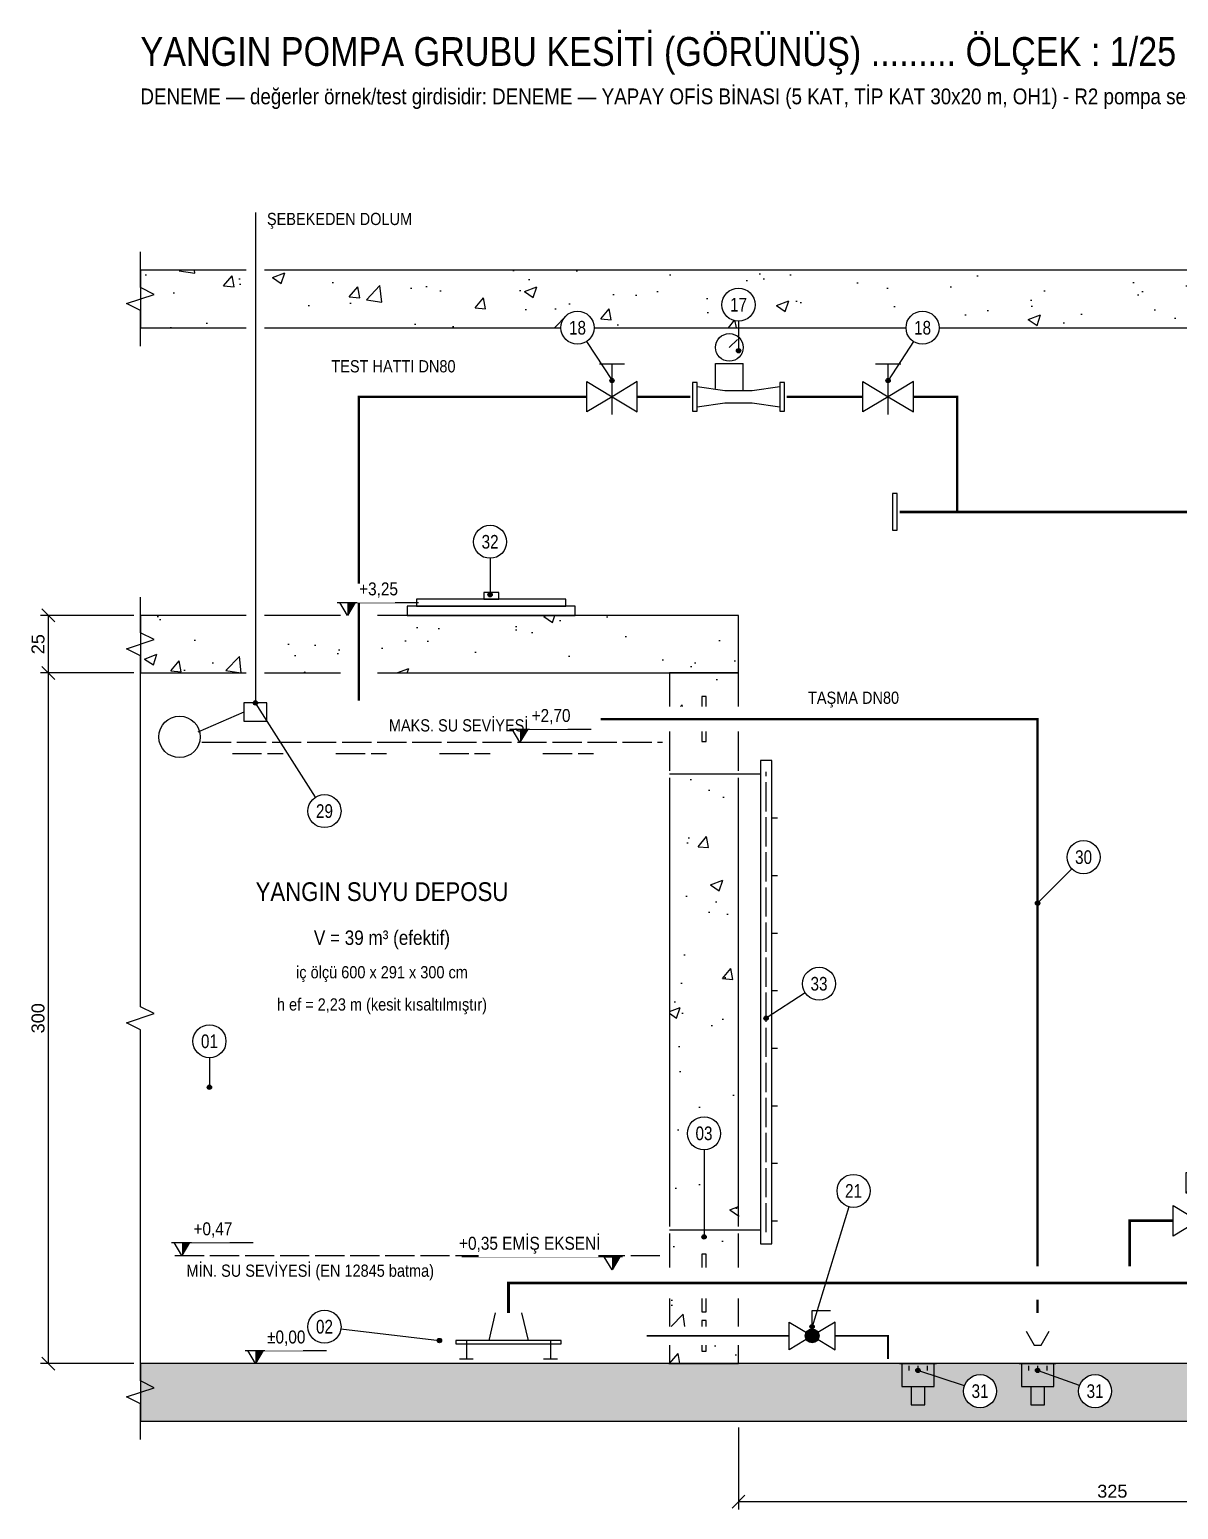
# Model space of a CAD drawing. Header units: centimetres. Extents: x -278 to 1548, y -1462 to 580.
# Drawn here: x -278 to 221, y -63 to 580 of the extents above; entities that cross this region are included whole.
import ezdxf
from ezdxf.enums import TextEntityAlignment as Align

# ---------------------------------------------------------------- set-up
doc = ezdxf.new("R2010")
doc.units = ezdxf.units.CM
doc.header["$LTSCALE"] = 10
doc.linetypes.add('DASHED', pattern=[1.524, 1.27, -0.254])
for name, color, linetype in [('ROTAS-BASLIK', 2, 'Continuous'), ('ROTAS-BETON', 7, 'Continuous'), ('ROTAS-DRENAJ-BORU', 140, 'DASHED'), ('ROTAS-KOT', 2, 'Continuous'), ('ROTAS-MASKE', 7, 'Continuous'), ('ROTAS-NOT', 1, 'Continuous'), ('ROTAS-NUMARA', 1, 'Continuous'), ('ROTAS-OLCU', 2, 'Continuous'), ('ROTAS-POMPA-EKIPMAN', 4, 'Continuous'), ('ROTAS-POMPA-GIZLI', 4, 'DASHED'), ('ROTAS-SOGUKSU-BORU', 5, 'Continuous'), ('ROTAS-SU-SEVIYE', 5, 'DASHED'), ('ROTAS-TARAMA', 8, 'Continuous'), ('ROTAS-VANA', 1, 'Continuous'), ('ROTAS-YANGIN-BORU', 1, 'Continuous'), ('ROTAS-YAZI', 7, 'Continuous')]:
    doc.layers.add(name, color=color, linetype=linetype)
doc.styles.add('ROTAS', font='arial.ttf')
doc.dimstyles.new('ROTAS-OLCU', dxfattribs={"dimtxt": 5.625, "dimasz": 4.5, "dimexe": 3.375, "dimexo": 2.8125, "dimgap": 1.6875, "dimtad": 1, "dimdec": 0, "dimtxsty": 'ROTAS', "dimtsz": 2.8125, "dimcen": 2.5, "dimclrd": 2, "dimclre": 2, "dimclrt": 2, "dimazin": 3, "dimtfac": 1, "dimtmove": 0, "dimatfit": 3})

# ---------------------------------------------------------------- blocks, each defined once
blk = doc.blocks.new('ROTAS-SMB-KURESEL')
h = blk.add_hatch(color=256)
h.dxf.hatch_style = 1
h.paths.add_polyline_path([(3, 0), (2.85, 0.93), (2.43, 1.76), (1.76, 2.43), (0.93, 2.85), (0, 3), (-0.93, 2.85), (-1.76, 2.43), (-2.43, 1.76), (-2.85, 0.93), (-3, 0), (-2.85, -0.93), (-2.43, -1.76), (-1.76, -2.43), (-0.93, -2.85), (0, -3), (0.93, -2.85), (1.76, -2.43), (2.43, -1.76), (2.85, -0.93)])
for p, q in [((0, 3), (0, 11)), ((0, 11), (8, 11))]:
    blk.add_line(p, q)
for points in [[(-10, -6), (-10, 6), (0, 0)], [(10, -6), (10, 6), (0, 0)]]:
    blk.add_lwpolyline(points, close=True)
blk.add_circle((0, 0), 3)
blk = doc.blocks.new('ROTAS-SMB-IZLENEBILIR-KELEBEK')
for p, q in [((-5, 11), (5, 19)), ((0, 7), (0, 11)), ((0, -7), (0, 7))]:
    blk.add_line(p, q)
for points in [[(-5, 11), (5, 11), (5, 19), (-5, 19)], [(-10, -6), (-10, 6), (0, 0)], [(10, -6), (10, 6), (0, 0)]]:
    blk.add_lwpolyline(points, close=True)
blk = doc.blocks.new('ROTAS-SMB-KELEBEK')
for p, q in [((-5, 13), (5, 13)), ((0, 7), (0, 13)), ((0, -7), (0, 7))]:
    blk.add_line(p, q)
for points in [[(-10, -6), (-10, 6), (0, 0)], [(10, -6), (10, 6), (0, 0)]]:
    blk.add_lwpolyline(points, close=True)

msp = doc.modelspace()

# ---------------------------------------------------------------- hatches: boundary and pattern name
at = {"layer": 'ROTAS-KOT'}
h = msp.add_hatch(color=256, dxfattribs=at)
h.dxf.hatch_style = 1
h.paths.add_polyline_path([(-140, 325), (-140, 330.62), (-136.62, 330.62)])
h = msp.add_hatch(color=256, dxfattribs=at)
h.dxf.hatch_style = 1
h.paths.add_polyline_path([(-65, 270), (-65, 275.62), (-61.62, 275.62)])
h = msp.add_hatch(color=256, dxfattribs=at)
h.dxf.hatch_style = 1
h.paths.add_polyline_path([(-212, 47), (-212, 52.62), (-208.62, 52.62)])
h = msp.add_hatch(color=256, dxfattribs=at)
h.dxf.hatch_style = 1
h.paths.add_polyline_path([(-25, 40.72), (-25, 46.34), (-21.62, 46.34)])
h = msp.add_hatch(color=256, dxfattribs=at)
h.dxf.hatch_style = 1
h.paths.add_polyline_path([(-180, 0), (-180, 5.62), (-176.62, 5.62)])
at = {"layer": 'ROTAS-NUMARA'}
h = msp.add_hatch(color=256, dxfattribs=at)
h.dxf.hatch_style = 1
h.paths.add_polyline_path([(30.94, 440), (30.81, 440.47), (30.47, 440.81), (30, 440.94), (29.53, 440.81), (29.19, 440.47), (29.06, 440), (29.19, 439.53), (29.53, 439.19), (30, 439.06), (30.47, 439.19), (30.81, 439.53)])
h = msp.add_hatch(color=256, dxfattribs=at)
h.dxf.hatch_style = 1
h.paths.add_polyline_path([(-24.06, 427), (-24.19, 427.47), (-24.53, 427.81), (-25, 427.94), (-25.47, 427.81), (-25.81, 427.47), (-25.94, 427), (-25.81, 426.53), (-25.47, 426.19), (-25, 426.06), (-24.53, 426.19), (-24.19, 426.53)])
h = msp.add_hatch(color=256, dxfattribs=at)
h.dxf.hatch_style = 1
h.paths.add_polyline_path([(95.94, 427), (95.81, 427.47), (95.47, 427.81), (95, 427.94), (94.53, 427.81), (94.19, 427.47), (94.06, 427), (94.19, 426.53), (94.53, 426.19), (95, 426.06), (95.47, 426.19), (95.81, 426.53)])
h = msp.add_hatch(color=256, dxfattribs=at)
h.dxf.hatch_style = 1
h.paths.add_polyline_path([(-77.06, 334), (-77.19, 334.47), (-77.53, 334.81), (-78, 334.94), (-78.47, 334.81), (-78.81, 334.47), (-78.94, 334), (-78.81, 333.53), (-78.47, 333.19), (-78, 333.06), (-77.53, 333.19), (-77.19, 333.53)])
h = msp.add_hatch(color=256, dxfattribs=at)
h.dxf.hatch_style = 1
h.paths.add_polyline_path([(-179.06, 287), (-179.19, 287.47), (-179.53, 287.81), (-180, 287.94), (-180.47, 287.81), (-180.81, 287.47), (-180.94, 287), (-180.81, 286.53), (-180.47, 286.19), (-180, 286.06), (-179.53, 286.19), (-179.19, 286.53)])
h = msp.add_hatch(color=256, dxfattribs=at)
h.dxf.hatch_style = 1
h.paths.add_polyline_path([(160.94, 200), (160.81, 200.47), (160.47, 200.81), (160, 200.94), (159.53, 200.81), (159.19, 200.47), (159.06, 200), (159.19, 199.53), (159.53, 199.19), (160, 199.06), (160.47, 199.19), (160.81, 199.53)])
h = msp.add_hatch(color=256, dxfattribs=at)
h.dxf.hatch_style = 1
h.paths.add_polyline_path([(42.94, 150), (42.81, 150.47), (42.47, 150.81), (42, 150.94), (41.53, 150.81), (41.19, 150.47), (41.06, 150), (41.19, 149.53), (41.53, 149.19), (42, 149.06), (42.47, 149.19), (42.81, 149.53)])
h = msp.add_hatch(color=256, dxfattribs=at)
h.dxf.hatch_style = 1
h.paths.add_polyline_path([(-199.06, 120), (-199.19, 120.47), (-199.53, 120.81), (-200, 120.94), (-200.47, 120.81), (-200.81, 120.47), (-200.94, 120), (-200.81, 119.53), (-200.47, 119.19), (-200, 119.06), (-199.53, 119.19), (-199.19, 119.53)])
h = msp.add_hatch(color=256, dxfattribs=at)
h.dxf.hatch_style = 1
h.paths.add_polyline_path([(15.94, 55), (15.81, 55.47), (15.47, 55.81), (15, 55.94), (14.53, 55.81), (14.19, 55.47), (14.06, 55), (14.19, 54.53), (14.53, 54.19), (15, 54.06), (15.47, 54.19), (15.81, 54.53)])
h = msp.add_hatch(color=256, dxfattribs=at)
h.dxf.hatch_style = 1
h.paths.add_polyline_path([(62.94, 16), (62.81, 16.47), (62.47, 16.81), (62, 16.94), (61.53, 16.81), (61.19, 16.47), (61.06, 16), (61.19, 15.53), (61.53, 15.19), (62, 15.06), (62.47, 15.19), (62.81, 15.53)])
h = msp.add_hatch(color=256, dxfattribs=at)
h.dxf.hatch_style = 1
h.paths.add_polyline_path([(-99.06, 10), (-99.19, 10.47), (-99.53, 10.81), (-100, 10.94), (-100.47, 10.81), (-100.81, 10.47), (-100.94, 10), (-100.81, 9.53), (-100.47, 9.19), (-100, 9.06), (-99.53, 9.19), (-99.19, 9.53)])
h = msp.add_hatch(color=256, dxfattribs=at)
h.dxf.hatch_style = 1
h.paths.add_polyline_path([(108.94, -3), (108.81, -2.53), (108.47, -2.19), (108, -2.06), (107.53, -2.19), (107.19, -2.53), (107.06, -3), (107.19, -3.47), (107.53, -3.81), (108, -3.94), (108.47, -3.81), (108.81, -3.47)])
h = msp.add_hatch(color=256, dxfattribs=at)
h.dxf.hatch_style = 1
h.paths.add_polyline_path([(160.94, -3), (160.81, -2.53), (160.47, -2.19), (160, -2.06), (159.53, -2.19), (159.19, -2.53), (159.06, -3), (159.19, -3.47), (159.53, -3.81), (160, -3.94), (160.47, -3.81), (160.81, -3.47)])
at = {"layer": 'ROTAS-TARAMA'}
h = msp.add_hatch(dxfattribs=at)
h.set_pattern_fill('AR-CONC', scale=0.3)
h.paths.add_polyline_path([(-230, 450), (-230, 475), (-184, 475), (-184, 450)])
h = msp.add_hatch(dxfattribs=at)
h.set_pattern_fill('AR-CONC', scale=0.3)
h.paths.add_polyline_path([(-176, 450), (-176, 475), (994, 475), (994, 450)])
h = msp.add_hatch(dxfattribs=at)
h.set_pattern_fill('AR-CONC', scale=0.3)
h.paths.add_polyline_path([(-230, 300), (-230, 325), (-184, 325), (-184, 300)])
h = msp.add_hatch(dxfattribs=at)
h.set_pattern_fill('AR-CONC', scale=0.3)
h.paths.add_polyline_path([(-176, 300), (-176, 325), (-143, 325), (-143, 300)])
h = msp.add_hatch(dxfattribs=at)
h.set_pattern_fill('AR-CONC', scale=0.3)
h.paths.add_polyline_path([(30, 325), (30, 300), (-127, 300), (-127, 325)])
h = msp.add_hatch(dxfattribs=at)
h.set_pattern_fill('AR-CONC', scale=0.3)
h.paths.add_polyline_path([(0, 300), (30, 300), (30, 285.44), (0, 285.44)])
h = msp.add_hatch(dxfattribs=at)
h.set_pattern_fill('AR-CONC', scale=0.3)
h.paths.add_polyline_path([(30, 257.5), (0, 257.5), (0, 274.56), (30, 274.56)])
h = msp.add_hatch(dxfattribs=at)
h.set_pattern_fill('AR-CONC', scale=0.3)
h.paths.add_polyline_path([(30, 59.5), (0, 59.5), (0, 254.5), (30, 254.5)])
h = msp.add_hatch(dxfattribs=at)
h.set_pattern_fill('AR-CONC', scale=0.3)
h.paths.add_polyline_path([(30, 41.72), (0, 41.72), (0, 56.5), (30, 56.5)])
h = msp.add_hatch(dxfattribs=at)
h.set_pattern_fill('AR-CONC', scale=0.3)
h.paths.add_polyline_path([(30, 16.02), (0, 16.02), (0, 28.29), (30, 28.29)])
h = msp.add_hatch(dxfattribs=at)
h.set_pattern_fill('AR-CONC', scale=0.3)
h.paths.add_polyline_path([(30, 0), (0, 0), (0, 7.98), (30, 7.98)])
h = msp.add_hatch(dxfattribs=at)
h.set_pattern_fill('AR-CONC', scale=0.3)
h.paths.add_polyline_path([(-230, -25), (1425, -25), (1425, 0), (-230, 0)])

# ---------------------------------------------------------------- linework, layer by layer
at = {"layer": 'ROTAS-BETON'}
for points in [[(-230, 442), (-230, 457.5), (-236, 460.5), (-224, 464.5), (-230, 467.5), (-230, 483)], [(-184, 475), (-230, 475), (-230, 450)], [(994, 475), (-176, 475)], [(-230, 450), (-184, 450)], [(-176, 450), (994, 450)], [(-230, 292), (-230, 307.5), (-236, 310.5), (-224, 314.5), (-230, 317.5), (-230, 333)], [(-184, 325), (-230, 325), (-230, 300)], [(-143, 325), (-176, 325)], [(-127, 300), (30, 300), (30, 325), (-127, 325)], [(-230, 300), (-184, 300)], [(-176, 300), (-143, 300)], [(30, 285.44), (30, 300), (0, 300), (0, 285.44)], [(-230, 8), (-230, 145), (-236, 148), (-224, 152), (-230, 155), (-230, 292)], [(0, 274.56), (0, 257.5)], [(30, 257.5), (30, 274.56)], [(0, 254.5), (0, 59.5)], [(30, 59.5), (30, 254.5)], [(0, 56.5), (0, 41.72)], [(30, 41.72), (30, 56.5)], [(0, 28.29), (0, 16.02)], [(30, 16.02), (30, 28.29)], [(-230, -33), (-230, -17.5), (-236, -14.5), (-224, -10.5), (-230, -7.5), (-230, 8)], [(0, 0), (30, 0), (30, 7.98)], [(0, 7.98), (0, 0)]]:
    msp.add_lwpolyline(points, dxfattribs=at)
msp.add_lwpolyline([(-230, -25), (1425, -25), (1425, 0), (-230, 0)], close=True, dxfattribs=at)
at = {"layer": 'ROTAS-DRENAJ-BORU'}
for points, const_width in [([(-30, 280), (160, 280), (160, 42.22)], 1), ([(160, 27.79), (160, 22)], 1), ([(-10, 12), (52, 12)], 0.8), ([(72, 12), (95, 12), (95, 2)], 0.8)]:
    msp.add_lwpolyline(points, dxfattribs=dict(at, const_width=const_width))
at = {"layer": 'ROTAS-KOT'}
for points in [[(-144.5, 330.62), (-109.06, 330.62)], [(-69.5, 275.62), (-34.06, 275.62)], [(-216.5, 52.62), (-181.06, 52.62)], [(-20.5, 46.34), (-90.31, 46.34)], [(-184.5, 5.62), (-149.06, 5.62)]]:
    msp.add_lwpolyline(points, dxfattribs=at)
for points in [[(-140, 325), (-143.38, 330.62), (-136.62, 330.62)], [(-65, 270), (-68.38, 275.62), (-61.62, 275.62)], [(-212, 47), (-215.38, 52.62), (-208.62, 52.62)], [(-25, 40.72), (-28.38, 46.34), (-21.62, 46.34)], [(-180, 0), (-183.38, 5.62), (-176.62, 5.62)]]:
    msp.add_lwpolyline(points, close=True, dxfattribs=at)
at = {"layer": 'ROTAS-NUMARA'}
for p, q in [((30, 452.81), (30, 440)), ((-36.07, 443.98), (-25, 427)), ((106.07, 443.98), (95, 427)), ((-78, 349.81), (-78, 334)), ((-153.87, 246.06), (-180, 287)), ((174.92, 214.92), (160, 200)), ((58.98, 161.07), (42, 150)), ((-200, 132.81), (-200, 120)), ((15, 92.81), (15, 55)), ((77.9, 68.13), (62, 16)), ((-142.86, 15.14), (-100, 10)), ((128.18, -9.73), (108, -3)), ((178.24, -9.57), (160, -3))]:
    msp.add_line(p, q, dxfattribs=at)
for centre in [(30, 440), (-25, 427), (95, 427), (-78, 334), (-180, 287), (160, 200), (42, 150), (-200, 120), (15, 55), (62, 16), (-100, 10), (108, -3), (160, -3)]:
    msp.add_circle(centre, 0.938, dxfattribs=at)
at = {"layer": 'ROTAS-POMPA-EKIPMAN'}
for points in [[(26, 441.44), (29.5, 444.94)], [(20, 423.56), (20, 434.44)], [(20, 434.44), (32, 434.44)], [(32, 422.67), (32, 434.44)], [(12, 424.44), (24, 422.67), (36, 422.67), (48, 424.44)], [(12, 415.56), (24, 417.33), (36, 417.33), (48, 415.56)], [(16, 285.44), (16, 289.78), (14, 289.78), (14, 285.44)], [(-185, 283), (-205, 274.25)], [(14, 270.22), (16, 270.22), (16, 274.56)], [(14, 274.56), (14, 270.22)], [(30, 256), (0, 256)], [(39.5, 256), (30, 256)], [(44.5, 237), (47, 237)], [(44.5, 212), (47, 212)], [(44.5, 187), (47, 187)], [(44.5, 162), (47, 162)], [(44.5, 137), (47, 137)], [(44.5, 112), (47, 112)], [(44.5, 87), (47, 87)], [(30, 58), (0, 58)], [(39.5, 58), (30, 58)], [(44.5, 62), (47, 62)], [(16, 41.72), (16, 47.57), (14, 47.57), (14, 41.72)], [(14, 22.43), (16, 22.43), (16, 28.29)], [(14, 28.29), (14, 22.43)], [(-75.72, 22), (-78.57, 10)], [(-64.28, 22), (-61.43, 10)], [(16, 16.02), (16, 18.63), (14, 18.63), (14, 16.02)], [(155, 14), (158.5, 8), (161.5, 8), (165, 14)], [(-88.29, 10), (-88.29, 2)], [(-51.71, 10), (-51.71, 2)], [(14, 5.37), (16, 5.37), (16, 7.98)], [(14, 7.98), (14, 5.37)], [(-91.29, 2), (-85.29, 2)], [(-54.71, 2), (-48.71, 2)], [(100, 0), (116, 0)], [(101, 0), (101, -10), (115, -10), (115, 0)], [(152, 0), (168, 0)], [(153, 0), (153, -10), (167, -10), (167, 0)], [(104, -1), (104, -3)], [(108, -1), (108, -3)], [(112, -1), (112, -3)], [(156, -1), (156, -3)], [(160, -1), (160, -3)], [(164, -1), (164, -3)], [(105, -10), (105, -18), (111, -18), (111, -10)], [(157, -10), (157, -18), (163, -18), (163, -10)]]:
    msp.add_lwpolyline(points, dxfattribs=at)
for points in [[(10, 413.78), (12, 413.78), (12, 426.22), (10, 426.22)], [(48, 413.78), (50, 413.78), (50, 426.22), (48, 426.22)], [(97, 362), (99, 362), (99, 378), (97, 378)], [(-80.75, 332), (-74.25, 332), (-74.25, 335), (-80.75, 335)], [(-114, 325), (-41, 325), (-41, 329), (-114, 329)], [(-110, 329), (-45, 329), (-45, 332), (-110, 332)], [(-185, 279), (-175, 279), (-175, 287), (-185, 287)], [(39.5, 52), (44.5, 52), (44.5, 262), (39.5, 262)], [(-92.86, 8.5), (-47.14, 8.5), (-47.14, 10), (-92.86, 10)]]:
    msp.add_lwpolyline(points, close=True, dxfattribs=at)
for centre, radius in [((26, 441.44), 6), ((-213, 272.25), 9)]:
    msp.add_circle(centre, radius, dxfattribs=at)
at = {"layer": 'ROTAS-POMPA-GIZLI'}
msp.add_lwpolyline([(42, 57), (42, 257)], dxfattribs=at)
at = {"layer": 'ROTAS-SOGUKSU-BORU'}
msp.add_lwpolyline([(-180, 500), (-180, 287)], dxfattribs=at)
at = {"layer": 'ROTAS-SU-SEVIYE'}
for points in [[(-203.27, 270), (-3, 270)], [(-190, 265), (-168, 265)], [(-145, 265), (-123, 265)], [(-100, 265), (-78, 265)], [(-55, 265), (-33, 265)], [(-215, 47), (-3, 47)]]:
    msp.add_lwpolyline(points, dxfattribs=at)
at = {"layer": 'ROTAS-YANGIN-BORU'}
for points, const_width in [([(-36, 420), (-135, 420), (-135, 288)], 1.03), ([(9, 420), (-14, 420)], 1.03), ([(84, 420), (51, 420)], 1.03), ([(125, 370), (125, 420), (106, 420)], 1.03), ([(100, 370), (1000, 370), (1000, 399)], 1.17), ([(200, 42.22), (200, 62), (219, 62)], 1.17), ([(30, 35), (-70, 35), (-70, 22)], 1.17), ([(30, 35), (671, 35)], 1.17)]:
    msp.add_lwpolyline(points, dxfattribs=dict(at, const_width=const_width))

# ---------------------------------------------------------------- block references
at = {"layer": 'ROTAS-VANA', "xscale": 1.1, "yscale": 1.1}
for name, p in [('ROTAS-SMB-KELEBEK', (-25, 420)), ('ROTAS-SMB-KELEBEK', (95, 420)), ('ROTAS-SMB-IZLENEBILIR-KELEBEK', (230, 62))]:
    msp.add_blockref(name, p, dxfattribs=at)
at = {"layer": 'ROTAS-VANA'}
msp.add_blockref('ROTAS-SMB-KURESEL', (62, 12), dxfattribs=at)

# ---------------------------------------------------------------- texts
at = {"layer": 'ROTAS-BASLIK', "style": 'ROTAS', "width": 0.85}
msp.add_text('YANGIN POMPA GRUBU KESİTİ (GÖRÜNÜŞ) ......... ÖLÇEK : 1/25', height=12.5, dxfattribs=at).set_placement((-230, 560), align=Align.BOTTOM_LEFT)
at = {"layer": 'ROTAS-NOT', "style": 'ROTAS', "width": 0.85}
msp.add_text('DENEME — değerler örnek/test girdisidir: DENEME — YAPAY OFİS BİNASI (5 KAT, TİP KAT 30x20 m, OH1) - R2 pompa seçimi: hesaplanan 38,1 m³/h / 64,8 mSS, seçilen 40 m³/h / 92 mSS (9,02 bar)', height=6.875, dxfattribs=at).set_placement((-230, 545), align=Align.BOTTOM_LEFT)

# ---------------------------------------------------------------- dimensions: what is measured, and where the dimension line sits
at = {"layer": 'ROTAS-OLCU'}
for base, p1, p2 in [((-270, 300), (-230, 300), (-230, 325)), ((-270, 0), (-230, 0), (-230, 300))]:
    msp.add_linear_dim(base=base, p1=p1, p2=p2, angle=90, dimstyle='ROTAS-OLCU', dxfattribs=at).render()
msp.add_linear_dim(base=(30, -60), p1=(30, -25), p2=(355, -25), dimstyle='ROTAS-OLCU', dxfattribs=at).render()

# ---------------------------------------------------------------- wipeouts: each hides what was drawn before it
for points in [[(-175.8, 491.67), (-132.21, 491.67), (-132.21, 499.38), (-175.8, 499.38)], [(-142.59, 427.67), (-99, 427.67), (-99, 435.38), (-142.59, 435.38)], [(-165.97, 198.91), (-86.46, 198.91), (-86.46, 210.69), (-165.97, 210.69)], [(-158.17, 180.31), (-93.71, 180.31), (-93.71, 189.38), (-158.17, 189.38)], [(-162.99, 166.02), (-88.6, 166.02), (-88.6, 173.72), (-162.99, 173.72)], [(-176.99, 152.02), (-74.61, 152.02), (-74.61, 159.72), (-176.99, 159.72)]]:
    msp.add_wipeout(points).dxf.layer = 'ROTAS-MASKE'

# ---------------------------------------------------------------- next in the draw order: texts
at = {"layer": 'ROTAS-BASLIK', "style": 'ROTAS', "width": 0.85}
msp.add_text('YANGIN SUYU DEPOSU', height=8.125, dxfattribs=at).set_placement((-125, 205), align=Align.MIDDLE_CENTER)
at = {"layer": 'ROTAS-SOGUKSU-BORU', "style": 'ROTAS', "width": 0.85}
msp.add_text('ŞEBEKEDEN DOLUM', height=5.3125, dxfattribs=at).set_placement((-175, 493), align=Align.BOTTOM_LEFT)
at = {"layer": 'ROTAS-YANGIN-BORU', "style": 'ROTAS', "width": 0.85}
msp.add_text('TEST HATTI DN80', height=5.3125, dxfattribs=at).set_placement((-120, 429), align=Align.BOTTOM_CENTER)
at = {"layer": 'ROTAS-YAZI', "style": 'ROTAS', "width": 0.85}
for s, height, p in [('V = 39 m³ (efektif)', 6.25, (-125, 185)), ('iç ölçü 600 x 291 x 300 cm', 5.3125, (-125, 170)), ('h ef = 2,23 m (kesit kısaltılmıştır)', 5.3125, (-125, 156))]:
    msp.add_text(s, height=height, dxfattribs=at).set_placement(p, align=Align.MIDDLE_CENTER)

# ---------------------------------------------------------------- next in the draw order: wipeouts: each hides what was drawn before it
for points in [[(37.19, 460), (36.94, 461.86), (36.22, 463.59), (35.08, 465.08), (33.59, 466.22), (31.86, 466.94), (30, 467.19), (28.14, 466.94), (26.41, 466.22), (24.92, 465.08), (23.78, 463.59), (23.06, 461.86), (22.81, 460), (23.06, 458.14), (23.78, 456.41), (24.92, 454.92), (26.41, 453.78), (28.14, 453.06), (30, 452.81), (31.86, 453.06), (33.59, 453.78), (35.08, 454.92), (36.22, 456.41), (36.94, 458.14)], [(-32.81, 450), (-33.06, 451.86), (-33.78, 453.59), (-34.92, 455.08), (-36.41, 456.22), (-38.14, 456.94), (-40, 457.19), (-41.86, 456.94), (-43.59, 456.22), (-45.08, 455.08), (-46.22, 453.59), (-46.94, 451.86), (-47.19, 450), (-46.94, 448.14), (-46.22, 446.41), (-45.08, 444.92), (-43.59, 443.78), (-41.86, 443.06), (-40, 442.81), (-38.14, 443.06), (-36.41, 443.78), (-34.92, 444.92), (-33.78, 446.41), (-33.06, 448.14)], [(117.19, 450), (116.94, 451.86), (116.22, 453.59), (115.08, 455.08), (113.59, 456.22), (111.86, 456.94), (110, 457.19), (108.14, 456.94), (106.41, 456.22), (104.92, 455.08), (103.78, 453.59), (103.06, 451.86), (102.81, 450), (103.06, 448.14), (103.78, 446.41), (104.92, 444.92), (106.41, 443.78), (108.14, 443.06), (110, 442.81), (111.86, 443.06), (113.59, 443.78), (115.08, 444.92), (116.22, 446.41), (116.94, 448.14)], [(-70.81, 357), (-71.06, 358.86), (-71.78, 360.59), (-72.92, 362.08), (-74.41, 363.22), (-76.14, 363.94), (-78, 364.19), (-79.86, 363.94), (-81.59, 363.22), (-83.08, 362.08), (-84.22, 360.59), (-84.94, 358.86), (-85.19, 357), (-84.94, 355.14), (-84.22, 353.41), (-83.08, 351.92), (-81.59, 350.78), (-79.86, 350.06), (-78, 349.81), (-76.14, 350.06), (-74.41, 350.78), (-72.92, 351.92), (-71.78, 353.41), (-71.06, 355.14)], [(-135.78, 330.62), (-119.27, 330.62), (-119.27, 338.78), (-135.78, 338.78)], [(64.41, 283.67), (94, 283.67), (94, 291.38), (64.41, 291.38)], [(-60.78, 275.62), (-44.27, 275.62), (-44.27, 283.78), (-60.78, 283.78)], [(-122.8, 271.67), (-73.61, 271.67), (-73.61, 279.38), (-122.8, 279.38)], [(-142.81, 240), (-143.06, 241.86), (-143.78, 243.59), (-144.92, 245.08), (-146.41, 246.22), (-148.14, 246.94), (-150, 247.19), (-151.86, 246.94), (-153.59, 246.22), (-155.08, 245.08), (-156.22, 243.59), (-156.94, 241.86), (-157.19, 240), (-156.94, 238.14), (-156.22, 236.41), (-155.08, 234.92), (-153.59, 233.78), (-151.86, 233.06), (-150, 232.81), (-148.14, 233.06), (-146.41, 233.78), (-144.92, 234.92), (-143.78, 236.41), (-143.06, 238.14)], [(187.19, 220), (186.94, 221.86), (186.22, 223.59), (185.08, 225.08), (183.59, 226.22), (181.86, 226.94), (180, 227.19), (178.14, 226.94), (176.41, 226.22), (174.92, 225.08), (173.78, 223.59), (173.06, 221.86), (172.81, 220), (173.06, 218.14), (173.78, 216.41), (174.92, 214.92), (176.41, 213.78), (178.14, 213.06), (180, 212.81), (181.86, 213.06), (183.59, 213.78), (185.08, 214.92), (186.22, 216.41), (186.94, 218.14)], [(72.19, 165), (71.94, 166.86), (71.22, 168.59), (70.08, 170.08), (68.59, 171.22), (66.86, 171.94), (65, 172.19), (63.14, 171.94), (61.41, 171.22), (59.92, 170.08), (58.78, 168.59), (58.06, 166.86), (57.81, 165), (58.06, 163.14), (58.78, 161.41), (59.92, 159.92), (61.41, 158.78), (63.14, 158.06), (65, 157.81), (66.86, 158.06), (68.59, 158.78), (70.08, 159.92), (71.22, 161.41), (71.94, 163.14)], [(-192.81, 140), (-193.06, 141.86), (-193.78, 143.59), (-194.92, 145.08), (-196.41, 146.22), (-198.14, 146.94), (-200, 147.19), (-201.86, 146.94), (-203.59, 146.22), (-205.08, 145.08), (-206.22, 143.59), (-206.94, 141.86), (-207.19, 140), (-206.94, 138.14), (-206.22, 136.41), (-205.08, 134.92), (-203.59, 133.78), (-201.86, 133.06), (-200, 132.81), (-198.14, 133.06), (-196.41, 133.78), (-194.92, 134.92), (-193.78, 136.41), (-193.06, 138.14)], [(22.19, 100), (21.94, 101.86), (21.22, 103.59), (20.08, 105.08), (18.59, 106.22), (16.86, 106.94), (15, 107.19), (13.14, 106.94), (11.41, 106.22), (9.92, 105.08), (8.78, 103.59), (8.06, 101.86), (7.81, 100), (8.06, 98.14), (8.78, 96.41), (9.92, 94.92), (11.41, 93.78), (13.14, 93.06), (15, 92.81), (16.86, 93.06), (18.59, 93.78), (20.08, 94.92), (21.22, 96.41), (21.94, 98.14)], [(87.19, 75), (86.94, 76.86), (86.22, 78.59), (85.08, 80.08), (83.59, 81.22), (81.86, 81.94), (80, 82.19), (78.14, 81.94), (76.41, 81.22), (74.92, 80.08), (73.78, 78.59), (73.06, 76.86), (72.81, 75), (73.06, 73.14), (73.78, 71.41), (74.92, 69.92), (76.41, 68.78), (78.14, 68.06), (80, 67.81), (81.86, 68.06), (83.59, 68.78), (85.08, 69.92), (86.22, 71.41), (86.94, 73.14)], [(-207.78, 52.62), (-191.27, 52.62), (-191.27, 60.78), (-207.78, 60.78)], [(-82.99, 46.34), (-30.91, 46.34), (-30.91, 54.5), (-82.99, 54.5)], [(-210.8, 36.36), (-116.81, 36.36), (-116.81, 44.06), (-210.8, 44.06)], [(-175.78, 5.62), (-159.27, 5.62), (-159.27, 13.78), (-175.78, 13.78)], [(142.19, -12), (141.94, -10.14), (141.22, -8.41), (140.08, -6.92), (138.59, -5.78), (136.86, -5.06), (135, -4.81), (133.14, -5.06), (131.41, -5.78), (129.92, -6.92), (128.78, -8.41), (128.06, -10.14), (127.81, -12), (128.06, -13.86), (128.78, -15.59), (129.92, -17.08), (131.41, -18.22), (133.14, -18.94), (135, -19.19), (136.86, -18.94), (138.59, -18.22), (140.08, -17.08), (141.22, -15.59), (141.94, -13.86)], [(192.19, -12), (191.94, -10.14), (191.22, -8.41), (190.08, -6.92), (188.59, -5.78), (186.86, -5.06), (185, -4.81), (183.14, -5.06), (181.41, -5.78), (179.92, -6.92), (178.78, -8.41), (178.06, -10.14), (177.81, -12), (178.06, -13.86), (178.78, -15.59), (179.92, -17.08), (181.41, -18.22), (183.14, -18.94), (185, -19.19), (186.86, -18.94), (188.59, -18.22), (190.08, -17.08), (191.22, -15.59), (191.94, -13.86)]]:
    msp.add_wipeout(points).dxf.layer = 'ROTAS-MASKE'

# ---------------------------------------------------------------- next in the draw order: linework, layer by layer
at = {"layer": 'ROTAS-NUMARA'}
for centre in [(30, 460), (-40, 450), (110, 450), (-78, 357), (-150, 240), (180, 220), (65, 165), (-200, 140), (15, 100), (80, 75), (135, -12), (185, -12)]:
    msp.add_circle(centre, 7.19, dxfattribs=at)

# ---------------------------------------------------------------- next in the draw order: texts
at = {"layer": 'ROTAS-DRENAJ-BORU', "style": 'ROTAS', "width": 0.85}
msp.add_text('TAŞMA DN80', height=5.312, dxfattribs=at).set_placement((80, 285), align=Align.BOTTOM_CENTER)
at = {"layer": 'ROTAS-KOT', "style": 'ROTAS', "width": 0.85}
for s, p in [('+3,25', (-134.94, 332.03)), ('+2,70', (-59.94, 277.03)), ('+0,47', (-206.94, 54.03))]:
    msp.add_text(s, height=5.625, dxfattribs=at).set_placement(p, align=Align.BOTTOM_LEFT)
msp.add_text('+0,35 EMİŞ EKSENİ', height=5.625, dxfattribs=at).set_placement((-30.06, 47.75), align=Align.BOTTOM_RIGHT)
at = {"layer": 'ROTAS-NUMARA', "style": 'ROTAS', "width": 0.8}
for s, p in [('17', (30, 460)), ('18', (-40, 450)), ('18', (110, 450)), ('32', (-78, 357)), ('29', (-150, 240)), ('30', (180, 220)), ('33', (65, 165)), ('01', (-200, 140)), ('03', (15, 100)), ('21', (80, 75)), ('31', (135, -12)), ('31', (185, -12))]:
    msp.add_text(s, height=5.938, dxfattribs=at).set_placement(p, align=Align.MIDDLE_CENTER)
at = {"layer": 'ROTAS-SU-SEVIYE', "style": 'ROTAS', "width": 0.85}
msp.add_text('MAKS. SU SEVİYESİ', height=5.3125, dxfattribs=at).set_placement((-122, 273), align=Align.BOTTOM_LEFT)
msp.add_text('MİN. SU SEVİYESİ (EN 12845 batma)', height=5.3125, dxfattribs=at).set_placement((-210, 43), align=Align.TOP_LEFT)

# ---------------------------------------------------------------- next in the draw order: wipeouts: each hides what was drawn before it
msp.add_wipeout([(-142.81, 16), (-143.06, 17.86), (-143.78, 19.59), (-144.92, 21.08), (-146.41, 22.22), (-148.14, 22.94), (-150, 23.19), (-151.86, 22.94), (-153.59, 22.22), (-155.08, 21.08), (-156.22, 19.59), (-156.94, 17.86), (-157.19, 16), (-156.94, 14.14), (-156.22, 12.41), (-155.08, 10.92), (-153.59, 9.78), (-151.86, 9.06), (-150, 8.81), (-148.14, 9.06), (-146.41, 9.78), (-144.92, 10.92), (-143.78, 12.41), (-143.06, 14.14)]).dxf.layer = 'ROTAS-MASKE'

# ---------------------------------------------------------------- next in the draw order: linework, layer by layer
at = {"layer": 'ROTAS-NUMARA'}
msp.add_circle((-150, 16), 7.19, dxfattribs=at)

# ---------------------------------------------------------------- next in the draw order: texts
at = {"layer": 'ROTAS-KOT', "style": 'ROTAS', "width": 0.85}
msp.add_text('±0,00', height=5.625, dxfattribs=at).set_placement((-174.94, 7.03), align=Align.BOTTOM_LEFT)
at = {"layer": 'ROTAS-NUMARA', "style": 'ROTAS', "width": 0.8}
msp.add_text('02', height=5.938, dxfattribs=at).set_placement((-150, 16), align=Align.MIDDLE_CENTER)

doc.saveas('drawing.dxf')
